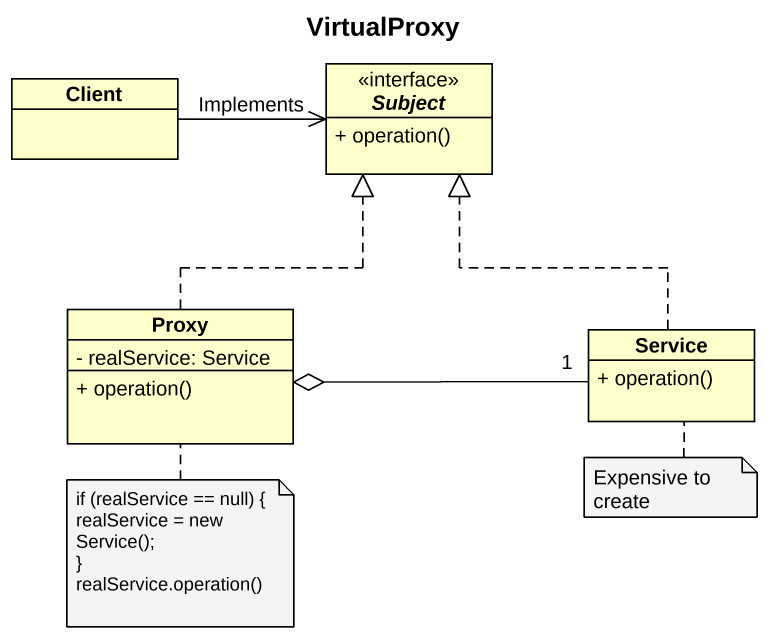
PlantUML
@startuml
title VirtualProxy
hide circle
hide empty members
skinparam classAttributeIconSize 0
class Client
interface Subject {
  + operation()
}
class Proxy {
  - realService: Service
  + operation()
}
class Service {
  + operation()
}
Client -right-> Subject : Implements
Proxy .up.|> Subject
Service .up.|> Subject
Service "1" -left-o Proxy
note bottom of Proxy
  if (realService == null) {
  realService = new Service();
  ~}
  realService.operation()
end note
note bottom of Service : Expensive to create
@enduml
